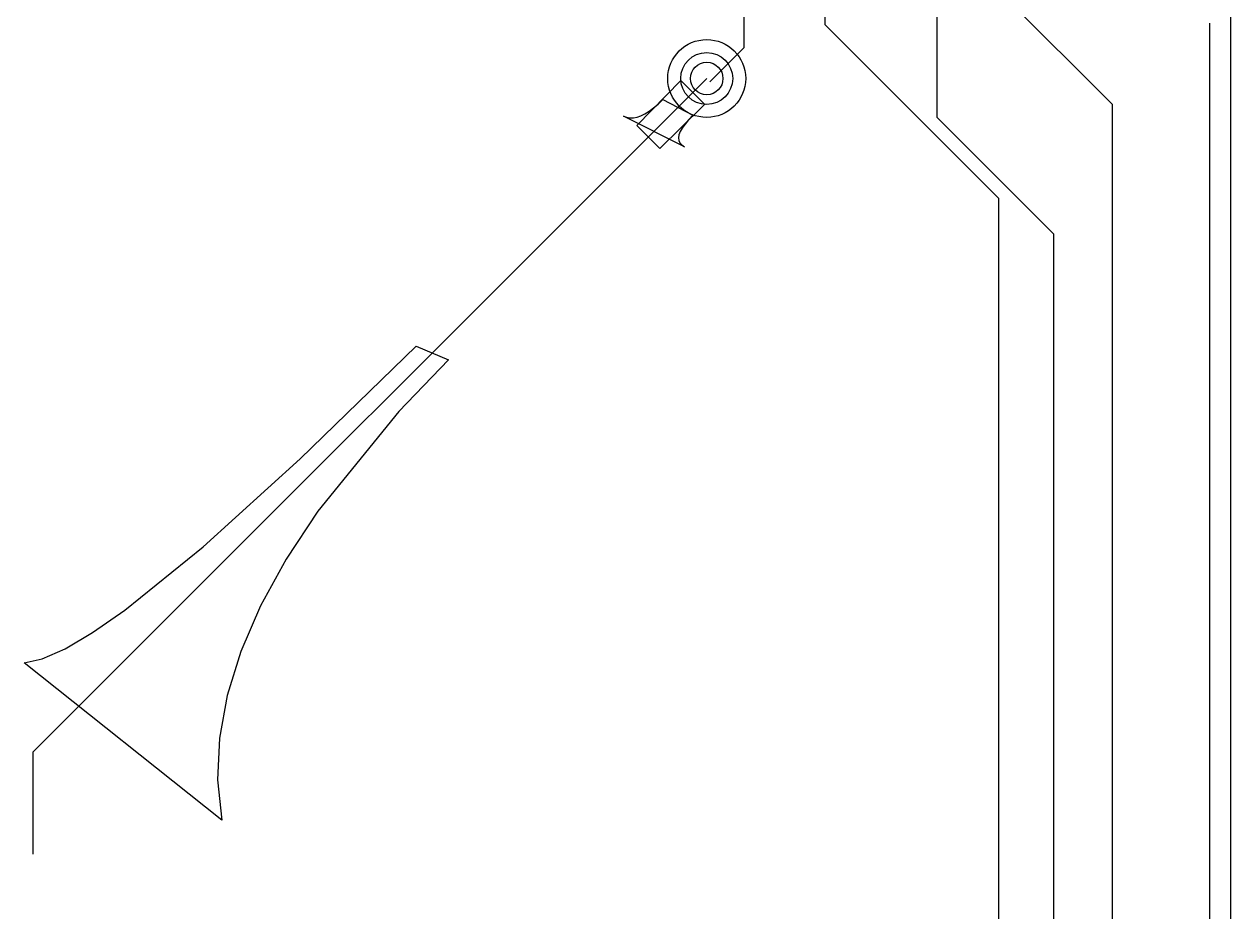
# Model space of a CAD drawing. Extents: x 44 to 130, y 28 to 128.
# Drawn here: x 79.36 to 88.8, y 104.74 to 111.69 of the extents above; entities that cross this region are included whole.
import ezdxf

# ---------------------------------------------------------------- set-up
doc = ezdxf.new("R2010")
doc.units = 0
for name, color, linetype in [('BOTTOMLAYER', 5, 'CONTINUOUS'), ('BOTTOMSOLDER', 6, 'CONTINUOUS'), ('MULTILAYER', 9, 'CONTINUOUS'), ('TOPLAYER', 1, 'CONTINUOUS'), ('TOPSOLDER', 216, 'CONTINUOUS')]:
    doc.layers.add(name, color=color, linetype=linetype)

msp = doc.modelspace()

# ---------------------------------------------------------------- linework, layer by layer
at = {"layer": 'BOTTOMLAYER'}
for p, q in [((86.505001, 110.962999), (86.505001, 113.045799)), ((88.638601, 59.629599), (88.638601, 111.699599)), ((79.430001, 105.996199), (84.701601, 111.267799)), ((84.154792, 110.900596), (84.498993, 111.252279)), ((84.498993, 111.252279), (84.686082, 111.065191)), ((84.284701, 111.037621), (84.320423, 111.068005)), ((84.320423, 111.068005), (84.357558, 111.103362)), ((84.357558, 111.103362), (84.593763, 110.980355)), ((84.527807, 110.734071), (84.049789, 110.973547)), ((84.049789, 110.973547), (84.074206, 110.964154)), ((84.15594, 110.965808), (84.186011, 110.976303)), ((84.186011, 110.976303), (84.217495, 110.991769)), ((84.217495, 110.991769), (84.25039, 111.012211)), ((84.25039, 111.012211), (84.284701, 111.037621)), ((84.66979, 111.051594), (84.334398, 110.72099)), ((84.593763, 110.980355), (84.559605, 110.944393)), ((84.681314, 111.061845), (84.66979, 111.051594)), ((84.686082, 111.065191), (84.681314, 111.061845)), ((84.074206, 110.964154), (84.100038, 110.959732)), ((84.100038, 110.959732), (84.127282, 110.960284)), ((84.127282, 110.960284), (84.15594, 110.965808)), ((84.334398, 110.72099), (84.154792, 110.900596)), ((84.509666, 110.88003), (84.493882, 110.851622)), ((84.531573, 110.910952), (84.509666, 110.88003)), ((84.559605, 110.944393), (84.531573, 110.910952)), ((86.505001, 110.962999), (87.419401, 110.048599)), ((84.484225, 110.825735), (84.480692, 110.802367)), ((84.480692, 110.802367), (84.483283, 110.781516)), ((84.493882, 110.851622), (84.484225, 110.825735)), ((84.483283, 110.781516), (84.492, 110.763182)), ((84.492, 110.763182), (84.506841, 110.747368)), ((84.506841, 110.747368), (84.527807, 110.734071)), ((87.419401, 99.837799), (87.419401, 110.048599)), ((81.520822, 108.29023), (82.427034, 109.172835)), ((82.427034, 109.172835), (82.680066, 109.066658)), ((82.680066, 109.066658), (82.292718, 108.661012)), ((82.292718, 108.661012), (81.657995, 107.879901)), ((80.760931, 107.601156), (81.520822, 108.29023)), ((81.657995, 107.879901), (81.410619, 107.504441)), ((80.147358, 107.105615), (80.760931, 107.601156)), ((81.410619, 107.504441), (81.209904, 107.139039)), ((79.895441, 106.930419), (80.147358, 107.105615)), ((81.209904, 107.139039), (81.055848, 106.783701)), ((79.680105, 106.803607), (79.895441, 106.930419)), ((79.359173, 106.695128), (79.50135, 106.725174)), ((79.50135, 106.725174), (79.680105, 106.803607)), ((81.055848, 106.783701), (80.948446, 106.438423)), ((80.906198, 105.462962), (79.359173, 106.695128)), ((80.948446, 106.438423), (80.887707, 106.103207)), ((80.887707, 106.103207), (80.873623, 105.778054)), ((79.430001, 105.1968), (79.430001, 105.996199)), ((80.873623, 105.778054), (80.906198, 105.462962))]:
    msp.add_line(p, q, dxfattribs=at)
for radius in [0.2032, 0.127]:
    msp.add_circle((84.701601, 111.267799), radius, dxfattribs=at)
at = {"layer": 'BOTTOMSOLDER'}
for radius in [0.3048, 0.127]:
    msp.add_circle((84.701601, 111.267799), radius, dxfattribs=at)
at = {"layer": 'MULTILAYER'}
for radius in [0.2032, 0.127]:
    msp.add_circle((84.701601, 111.267799), radius, dxfattribs=at)
at = {"layer": 'TOPLAYER'}
for p, q in [((84.993698, 111.509096), (84.993698, 117.725998)), ((85.628698, 111.686901), (85.628698, 117.725998)), ((88.803698, 59.464501), (88.803698, 117.725998)), ((86.898698, 112.042501), (87.876601, 111.064599)), ((85.628698, 111.686901), (86.987601, 110.327999)), ((84.727001, 111.242399), (84.993698, 111.509096)), ((87.876601, 77.206399), (87.876601, 111.064599)), ((86.987601, 94.300599), (86.987601, 110.327999))]:
    msp.add_line(p, q, dxfattribs=at)
for radius in [0.2032, 0.127]:
    msp.add_circle((84.701601, 111.267799), radius, dxfattribs=at)
at = {"layer": 'TOPSOLDER'}
for radius in [0.3048, 0.127]:
    msp.add_circle((84.701601, 111.267799), radius, dxfattribs=at)

doc.saveas('drawing.dxf')
